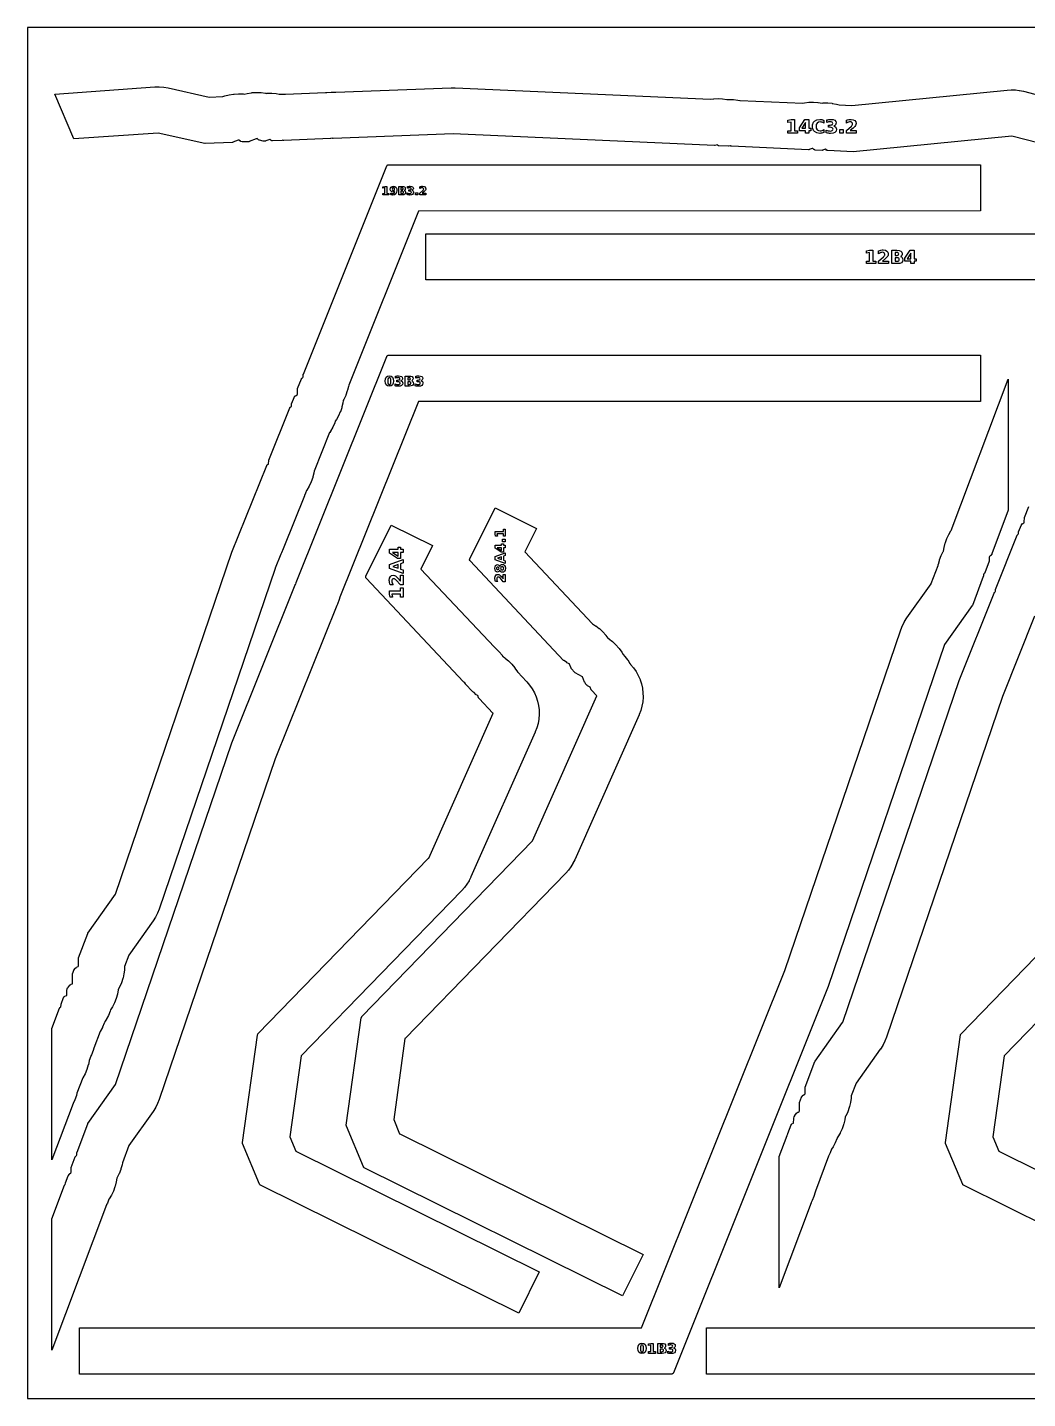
# Model space of a CAD drawing. Header units: millimetres. Extents: x 0 to 841, y 0 to 594.
# Drawn here: x 0 to 433, y 0 to 594 of the extents above; entities that cross this region are included whole.
import ezdxf

# ---------------------------------------------------------------- set-up
doc = ezdxf.new("R2010")
doc.units = ezdxf.units.MM
for name, color, linetype in [('CUT', 1, 'Continuous'), ('ENGRAVE', 5, 'Continuous'), ('SHEET_EDGE_DO_NOT_CUT', 8, 'Continuous')]:
    doc.layers.add(name, color=color, linetype=linetype)

msp = doc.modelspace()

# ---------------------------------------------------------------- linework, layer by layer
at = {"layer": 'CUT'}
for points in [[(449.58, 540.93), (426.41, 546.96), (426.4, 546.96), (426.38, 546.96), (357.71, 540.13), (357.64, 540.13), (346.66, 540.62), (346.61, 540.63), (346.55, 540.64), (346.5, 540.66), (346.34, 540.72), (346.29, 540.75), (346.25, 540.77), (346.21, 540.81), (346.17, 540.84), (345.79, 541.24), (345.78, 541.25), (345.77, 541.24), (344.42, 540.76), (344.37, 540.75), (344.32, 540.74), (344.27, 540.73), (344.23, 540.73), (341.31, 540.86), (341.26, 540.87), (341.2, 540.88), (341.15, 540.9), (340.83, 541.03), (340.79, 541.05), (340.74, 541.07), (340.7, 541.1), (340.66, 541.14), (340.23, 541.58), (340.22, 541.59), (340.2, 541.59), (339.91, 541.55), (339.9, 541.55), (339.89, 541.55), (338.71, 541.05), (338.67, 541.04), (338.62, 541.03), (338.58, 541.02), (338.43, 541), (338.38, 540.99), (338.34, 540.99), (305.01, 542.49), (304.96, 542.5), (304.9, 542.51), (304.76, 542.55), (304.71, 542.56), (304.66, 542.58), (304.62, 542.61), (304.57, 542.64), (304.42, 542.76), (304.41, 542.77), (304.4, 542.76), (303.75, 542.58), (303.7, 542.56), (303.64, 542.56), (303.59, 542.56), (299.52, 542.74), (299.46, 542.75), (299.41, 542.76), (299.24, 542.81), (299.19, 542.83), (299.15, 542.85), (299.11, 542.87), (299.07, 542.9), (299.03, 542.93), (298.85, 543.1), (298.84, 543.11), (298.83, 543.11), (297.8, 542.84), (297.75, 542.83), (297.7, 542.82), (297.65, 542.82), (184.38, 547.92), (184.36, 547.92), (132.43, 545.89), (132.37, 545.9), (132.31, 545.9), (132.01, 545.96), (132, 545.96), (131.99, 545.96), (131.42, 545.86), (131.35, 545.85), (111.01, 545.06), (110.96, 545.06), (110.91, 545.06), (110.68, 545.1), (110.67, 545.1), (110.66, 545.1), (110.42, 545.04), (110.37, 545.04), (110.33, 545.03), (106.15, 544.87), (106.11, 544.87), (106.06, 544.87), (106.02, 544.88), (105.8, 544.94), (105.75, 544.95), (105.71, 544.97), (105.67, 544.99), (105.63, 545.01), (105.6, 545.04), (105.1, 545.45), (105.09, 545.46), (105.08, 545.46), (103.22, 544.8), (103.18, 544.79), (103.13, 544.78), (103.09, 544.77), (102.3, 544.72), (102.24, 544.72), (102.19, 544.72), (102.14, 544.73), (100.55, 545.12), (100.49, 545.14), (100.44, 545.16), (100.08, 545.34), (100.04, 545.37), (99.99, 545.4), (99.5, 545.81), (99.49, 545.82), (99.48, 545.81), (99.19, 545.78), (99.17, 545.78), (99.16, 545.78), (96.09, 544.51), (96.05, 544.5), (96, 544.48), (95.96, 544.48), (95.92, 544.47), (93.22, 544.38), (93.18, 544.38), (93.13, 544.38), (93.09, 544.39), (93.05, 544.4), (92.44, 544.6), (92.39, 544.62), (92.35, 544.65), (92.3, 544.68), (91.61, 545.19), (91.6, 545.2), (91.59, 545.2), (91.3, 545.17), (91.29, 545.17), (91.28, 545.16), (89.01, 544.23), (88.96, 544.22), (88.92, 544.21), (88.88, 544.2), (88.84, 544.2), (76.93, 543.73), (76.88, 543.73), (76.84, 543.74), (76.8, 543.74), (56.6, 548.25), (56.59, 548.25), (56.58, 548.25), (20.04, 545.68), (11.84, 565.15), (55.17, 568.2), (55.2, 568.2), (57.09, 568.25), (57.14, 568.24), (59.02, 568.1), (59.07, 568.1), (60.93, 567.78), (60.96, 567.77), (78.67, 563.82), (78.68, 563.82), (78.69, 563.82), (84.62, 564.05), (84.63, 564.05), (84.64, 564.05), (85.49, 564.35), (85.53, 564.37), (87.32, 564.82), (87.37, 564.83), (89.2, 565.11), (89.23, 565.11), (89.53, 565.14), (89.56, 565.15), (91.44, 565.25), (91.49, 565.25), (93.36, 565.18), (93.41, 565.18), (93.91, 565.11), (93.92, 565.11), (93.93, 565.11), (95.18, 565.43), (95.23, 565.44), (97.07, 565.72), (97.1, 565.72), (97.41, 565.76), (97.43, 565.76), (99.3, 565.87), (99.34, 565.87), (101.2, 565.8), (101.25, 565.8), (103.09, 565.55), (103.13, 565.54), (103.55, 565.45), (103.56, 565.44), (103.57, 565.44), (103.93, 565.48), (103.98, 565.48), (105.83, 565.5), (105.88, 565.5), (107.73, 565.34), (107.78, 565.34), (109.12, 565.09), (109.13, 565.09), (109.14, 565.09), (109.29, 565.11), (109.34, 565.11), (111.33, 565.15), (111.38, 565.15), (111.83, 565.11), (111.86, 565.11), (129.07, 565.78), (129.1, 565.78), (129.65, 565.87), (129.7, 565.88), (131.59, 566.01), (131.64, 566.01), (133.54, 565.96), (133.59, 565.96), (133.6, 565.96), (133.61, 565.96), (133.62, 565.96), (183.58, 567.9), (183.6, 567.9), (185.25, 567.9), (185.28, 567.9), (295.86, 562.92), (295.87, 562.92), (295.88, 562.93), (297.25, 563.1), (297.3, 563.11), (299.17, 563.17), (299.22, 563.16), (301.09, 563.04), (301.14, 563.04), (302.92, 562.75), (302.94, 562.75), (302.95, 562.75), (303.85, 562.82), (303.9, 562.82), (305.81, 562.78), (305.86, 562.77), (307.75, 562.55), (307.79, 562.54), (308.66, 562.35), (308.67, 562.35), (308.68, 562.35), (335.83, 561.13), (335.84, 561.13), (335.85, 561.13), (336.6, 561.31), (336.65, 561.31), (338.54, 561.57), (338.59, 561.57), (340.49, 561.64), (340.54, 561.64), (342.45, 561.52), (342.5, 561.51), (344.24, 561.23), (344.25, 561.23), (344.26, 561.23), (344.68, 561.27), (344.73, 561.28), (346.62, 561.29), (346.67, 561.29), (348.54, 561.12), (348.59, 561.11), (350.45, 560.76), (350.49, 560.75), (351.61, 560.42), (351.63, 560.42), (351.64, 560.42), (357.11, 560.17), (357.15, 560.17), (424.4, 566.86), (424.43, 566.87), (426.16, 566.96), (426.2, 566.96), (427.92, 566.9), (427.97, 566.9), (429.68, 566.69), (429.72, 566.68), (431.42, 566.32), (431.44, 566.32), (451.16, 561.19)], [(436.3, 338.97), (422.35, 304.18), (422.35, 304.16), (372.1, 156.56), (372.09, 156.54), (371.39, 154.78), (371.37, 154.73), (370.52, 153.06), (370.49, 153.01), (369.47, 151.42), (369.46, 151.4), (358.94, 136.61), (358.94, 136.6), (358.93, 136.59), (356.9, 131.17), (356.89, 131.16), (356.89, 131.15), (356.83, 130.13), (356.83, 130.08), (356.56, 128.29), (356.56, 128.25), (356.12, 126.49), (356.12, 126.46), (356.03, 126.16), (356.02, 126.14), (355.35, 124.24), (355.33, 124.19), (354.48, 122.38), (354.45, 122.34), (354.26, 122.01), (354.25, 122), (354.25, 121.99), (354.08, 120.81), (354.07, 120.77), (353.63, 118.99), (353.63, 118.97), (353.54, 118.67), (353.53, 118.65), (352.91, 116.85), (352.89, 116.8), (352.09, 115.08), (352.07, 115.04), (351.11, 113.4), (351.09, 113.36), (350.84, 113.01), (350.83, 113), (350.82, 112.99), (350.71, 112.61), (350.69, 112.57), (349.96, 110.79), (349.94, 110.75), (349.04, 109.06), (349.02, 109.02), (348.34, 108.01), (348.33, 107.99), (348.33, 107.98), (347.78, 106.48), (347.76, 106.44), (347.06, 105), (347.05, 104.98), (341.35, 89.81), (341.35, 89.8), (341.35, 89.79), (341.27, 89.41), (341.26, 89.36), (340.71, 87.57), (340.7, 87.52), (339.98, 85.79), (339.96, 85.75), (339.5, 84.88), (339.49, 84.85), (325.62, 47.96), (325.62, 104.82), (329.05, 113.94), (329.05, 113.94), (329.07, 113.98), (329.09, 114.02), (329.12, 114.06), (329.31, 114.33), (329.32, 114.34), (329.32, 114.35), (329.38, 114.76), (329.39, 114.82), (329.4, 114.87), (330.78, 118.55), (330.8, 118.59), (330.83, 118.63), (330.86, 118.68), (331.01, 118.88), (331.04, 118.91), (331.07, 118.94), (331.11, 118.97), (331.14, 119), (331.18, 119.02), (331.81, 119.33), (331.82, 119.34), (331.82, 119.35), (331.93, 121.38), (331.94, 121.43), (331.95, 121.48), (332.09, 122), (332.11, 122.05), (332.13, 122.11), (332.38, 122.56), (332.4, 122.59), (332.43, 122.62), (333.22, 123.64), (333.26, 123.69), (333.3, 123.73), (333.75, 124.08), (333.78, 124.1), (333.82, 124.12), (333.85, 124.14), (334.3, 124.34), (334.31, 124.35), (334.31, 124.36), (334.4, 124.65), (334.4, 124.67), (334.4, 124.68), (334.43, 128.15), (334.43, 128.19), (334.44, 128.24), (334.45, 128.28), (334.46, 128.32), (335.34, 130.63), (335.36, 130.67), (335.38, 130.71), (335.4, 130.75), (335.43, 130.78), (335.88, 131.31), (335.91, 131.34), (335.95, 131.37), (335.98, 131.39), (336.02, 131.42), (336.79, 131.85), (336.8, 131.85), (336.8, 131.86), (336.89, 132.16), (336.9, 132.17), (336.9, 132.18), (336.92, 134.78), (336.92, 134.83), (336.93, 134.87), (336.94, 134.91), (336.95, 134.96), (341.11, 146.01), (341.12, 146.05), (341.14, 146.08), (341.17, 146.12), (353.15, 162.99), (353.16, 163), (353.17, 163.01), (403.58, 311.11), (403.59, 311.13), (418.75, 348.96), (418.78, 349.01), (418.8, 349.05), (418.89, 349.18), (418.92, 349.22), (418.95, 349.26), (418.99, 349.29), (419.03, 349.32), (419.2, 349.43), (419.21, 349.43), (419.22, 349.45), (419.31, 349.72), (419.31, 349.74), (419.31, 349.75), (419.36, 350.41), (419.37, 350.46), (419.38, 350.51), (419.39, 350.56), (428.79, 373.99), (428.81, 374.03), (428.83, 374.08), (428.91, 374.2), (428.94, 374.24), (428.97, 374.28), (429.01, 374.31), (429.05, 374.34), (429.19, 374.44), (429.2, 374.44), (429.21, 374.46), (429.3, 374.74), (429.3, 374.75), (429.3, 374.76), (429.33, 375.26), (429.33, 375.32), (429.35, 375.37), (429.36, 375.42), (430.61, 378.55), (430.63, 378.59), (430.65, 378.63), (430.68, 378.67), (430.71, 378.7), (431.03, 379.05), (431.06, 379.08), (431.09, 379.11), (431.12, 379.13), (431.16, 379.16), (431.69, 379.44), (431.7, 379.45), (431.71, 379.46), (431.8, 379.74), (431.8, 379.75), (431.8, 379.76), (431.85, 381.55), (431.86, 381.6), (431.86, 381.64), (431.87, 381.68), (431.89, 381.73), (433.8, 386.5)], [(517.3, 37.02), (405.5, 92.44), (405.5, 92.44), (405.45, 92.46), (405.41, 92.49), (405.32, 92.57), (405.28, 92.6), (405.24, 92.64), (405.21, 92.68), (405.18, 92.72), (405.16, 92.77), (397.7, 110.51), (397.68, 110.56), (397.67, 110.62), (397.64, 110.8), (397.63, 110.85), (397.63, 110.9), (397.63, 110.96), (404.16, 157.55), (404.17, 157.6), (404.19, 157.65), (404.21, 157.7), (404.24, 157.75), (404.27, 157.79), (404.3, 157.83), (478.31, 234.07)], [(492.66, 220.13), (423.1, 148.48), (423.09, 148.47), (423.08, 148.45), (418.18, 113.43), (418.17, 113.42), (418.18, 113.41), (420.79, 107.19), (420.8, 107.18), (420.81, 107.17), (526.18, 54.94)], [(550.68, 10.64), (294.12, 10.62), (294.12, 30.63), (537.56, 30.64)]]:
    msp.add_lwpolyline(points, dxfattribs=at)
for points in [[(13.94, 169.14), (13.97, 169.2), (14, 169.25), (14.09, 169.39), (14.12, 169.43), (14.15, 169.46), (14.19, 169.5), (14.23, 169.53), (14.27, 169.55), (14.49, 169.66), (14.5, 169.67), (14.51, 169.68), (14.56, 170.71), (14.56, 170.76), (14.57, 170.81), (14.59, 170.86), (15.68, 173.77), (15.7, 173.81), (15.72, 173.84), (15.77, 173.95), (15.8, 173.98), (15.82, 174.02), (15.85, 174.05), (15.88, 174.08), (16.09, 174.25), (16.13, 174.28), (16.17, 174.31), (16.21, 174.33), (16.99, 174.67), (17, 174.67), (17, 174.69), (17.1, 176.93), (17.1, 176.98), (17.11, 177.03), (17.22, 177.42), (17.23, 177.47), (17.25, 177.52), (17.43, 177.88), (17.46, 177.92), (17.49, 177.97), (18.4, 179.09), (18.43, 179.13), (18.46, 179.16), (18.5, 179.19), (18.81, 179.41), (18.86, 179.44), (18.92, 179.46), (19.46, 179.67), (19.47, 179.68), (19.48, 179.69), (19.56, 179.99), (19.56, 180), (19.57, 180.01), (19.59, 184.08), (19.59, 184.12), (19.6, 184.17), (19.61, 184.21), (19.62, 184.25), (20.15, 185.66), (20.17, 185.7), (20.19, 185.74), (20.22, 185.78), (20.52, 186.21), (20.55, 186.24), (20.58, 186.28), (21.08, 186.75), (21.11, 186.78), (21.15, 186.81), (21.19, 186.83), (21.22, 186.85), (21.96, 187.18), (21.97, 187.18), (21.97, 187.19), (22.06, 187.5), (22.06, 187.51), (22.06, 187.52), (22.08, 190.71), (22.08, 190.76), (22.09, 190.8), (22.1, 190.84), (22.11, 190.89), (26.11, 201.51), (26.12, 201.55), (26.14, 201.58), (26.17, 201.62), (38.15, 218.49), (38.16, 218.5), (38.17, 218.51), (88.58, 366.61), (88.59, 366.63), (103.65, 404.2), (103.67, 404.24), (103.69, 404.28), (103.71, 404.31), (103.83, 404.46), (103.86, 404.5), (103.9, 404.54), (103.94, 404.57), (103.98, 404.6), (104.03, 404.62), (104.37, 404.77), (104.38, 404.78), (104.38, 404.79), (104.47, 405.07), (104.47, 405.08), (104.47, 405.09), (104.52, 406.29), (104.53, 406.35), (104.54, 406.41), (104.56, 406.46), (113.68, 429.22), (113.7, 429.26), (113.72, 429.3), (113.75, 429.34), (113.88, 429.51), (113.92, 429.55), (113.95, 429.59), (113.99, 429.62), (114.04, 429.64), (114.08, 429.67), (114.36, 429.79), (114.37, 429.79), (114.38, 429.8), (114.45, 431.07), (114.46, 431.12), (114.47, 431.17), (114.49, 431.22), (115.48, 433.71), (115.5, 433.76), (115.53, 433.81), (115.67, 434.01), (115.71, 434.06), (115.75, 434.1), (116.03, 434.36), (116.07, 434.39), (116.11, 434.41), (116.15, 434.44), (116.85, 434.78), (116.87, 434.79), (116.87, 434.8), (116.95, 435.08), (116.96, 435.09), (116.96, 435.1), (117.01, 437.45), (117.01, 437.49), (117.02, 437.54), (117.03, 437.58), (117.05, 437.62), (118.72, 441.78), (118.74, 441.82), (118.76, 441.86), (118.78, 441.9), (118.81, 441.93), (118.94, 442.07), (118.98, 442.11), (119.02, 442.14), (119.07, 442.17), (119.12, 442.19), (119.35, 442.29), (119.36, 442.29), (119.37, 442.3), (119.45, 442.58), (119.46, 442.59), (119.46, 442.6), (119.51, 443.69), (119.51, 443.74), (119.52, 443.8), (119.54, 443.85), (155.66, 533.97), (155.68, 534.01), (155.7, 534.04), (155.72, 534.08), (155.84, 534.23), (155.86, 534.27), (155.89, 534.3), (155.93, 534.33), (155.96, 534.36), (156, 534.38), (156.05, 534.41), (156.1, 534.43), (156.14, 534.44), (156.19, 534.46), (156.24, 534.46), (156.29, 534.47), (412.84, 534.48), (412.84, 514.48), (169.41, 514.47), (169.39, 514.47), (169.39, 514.46), (139.18, 439.08), (139.17, 439.07), (139.17, 439.06), (139.07, 438.45), (139.06, 438.4), (138.66, 436.82), (138.65, 436.8), (138.57, 436.52), (138.56, 436.5), (137.9, 434.64), (137.88, 434.59), (137.04, 432.81), (137.01, 432.77), (136.81, 432.44), (136.81, 432.43), (136.81, 432.42), (136.64, 431.28), (136.63, 431.24), (136.24, 429.61), (136.23, 429.59), (136.15, 429.29), (136.14, 429.27), (135.55, 427.52), (135.54, 427.47), (134.79, 425.8), (134.77, 425.75), (133.87, 424.16), (133.85, 424.12), (133.37, 423.44), (133.37, 423.43), (133.36, 423.42), (133.13, 422.68), (133.11, 422.64), (132.31, 420.81), (132.29, 420.76), (131.3, 419.03), (131.27, 418.98), (130.94, 418.51), (130.93, 418.5), (130.92, 418.48), (124.23, 401.78), (124.22, 401.77), (124.22, 401.75), (124.09, 400.99), (124.09, 400.95), (123.69, 399.36), (123.68, 399.34), (123.6, 399.06), (123.59, 399.03), (122.93, 397.16), (122.91, 397.11), (122.07, 395.33), (122.04, 395.28), (121.03, 393.59), (121, 393.55), (120.87, 393.39), (120.87, 393.38), (120.86, 393.36), (120.48, 392.26), (120.46, 392.22), (119.97, 391.16), (119.96, 391.14), (111.03, 368.84), (111.02, 368.82), (110.83, 368.19), (110.82, 368.14), (110.11, 366.38), (110.09, 366.34), (109.81, 365.8), (109.8, 365.78), (107.35, 359.68), (107.35, 359.66), (57.1, 212.06), (57.09, 212.04), (56.39, 210.28), (56.37, 210.23), (55.52, 208.56), (55.49, 208.51), (54.47, 206.92), (54.46, 206.9), (43.94, 192.11), (43.94, 192.1), (43.93, 192.09), (42.1, 187.2), (42.09, 187.19), (42.09, 187.18), (42.02, 185.66), (42.01, 185.62), (41.79, 183.99), (41.78, 183.95), (41.43, 182.33), (41.42, 182.31), (41.34, 182), (41.33, 181.98), (40.73, 180.11), (40.72, 180.07), (39.94, 178.28), (39.92, 178.24), (39.37, 177.26), (39.36, 177.25), (39.36, 177.23), (39.36, 177.19), (39.35, 177.14), (39.02, 175.25), (39.01, 175.2), (38.5, 173.34), (38.48, 173.3), (37.78, 171.5), (37.76, 171.46), (36.89, 169.74), (36.87, 169.7), (36.02, 168.37), (36.02, 168.36), (36.01, 168.35), (35.86, 167.86), (35.84, 167.81), (35.07, 165.97), (35.05, 165.93), (34.09, 164.18), (34.07, 164.14), (33.51, 163.33), (33.51, 163.32), (33.5, 163.31), (33.32, 162.73), (33.3, 162.68), (32.52, 160.84), (32.5, 160.8), (31.53, 159.05), (31.51, 159.03), (31.5, 159.01), (31.5, 159), (28.78, 151.78), (28.77, 151.76), (28.51, 150.81), (28.49, 150.76), (27.78, 148.93), (27.76, 148.88), (27.52, 148.43), (27.51, 148.4), (26.79, 146.48), (26.79, 146.47), (26.79, 146.46), (26.39, 144.57), (26.38, 144.52), (25.78, 142.62), (25.76, 142.58), (24.97, 140.75), (24.95, 140.7), (23.97, 138.95), (23.96, 138.95), (23.96, 138.94), (23.95, 138.93), (21.47, 132.32), (21.46, 132.29), (21.23, 131.35), (21.21, 131.3), (20.55, 129.44), (20.53, 129.4), (19.76, 127.78), (19.76, 127.76), (10.62, 103.46), (10.62, 160.32), (13.94, 169.14)], [(574.84, 504.65), (574.84, 484.65), (172.62, 484.63), (172.62, 504.64), (574.84, 504.65)], [(16.13, 92.46), (16.14, 92.5), (16.17, 92.54), (16.31, 92.77), (16.31, 92.78), (16.31, 92.79), (16.46, 93.35), (16.48, 93.4), (17.63, 96.45), (17.64, 96.49), (17.66, 96.53), (17.69, 96.56), (18.17, 97.23), (18.19, 97.26), (18.22, 97.29), (18.25, 97.32), (18.8, 97.77), (18.8, 97.78), (18.81, 97.79), (18.91, 98.12), (18.92, 98.13), (18.92, 98.14), (18.96, 99.93), (18.97, 99.98), (18.98, 100.04), (19, 100.09), (20.72, 104.67), (20.73, 104.71), (20.76, 104.75), (20.78, 104.79), (20.81, 104.82), (20.84, 104.85), (21.29, 105.27), (21.3, 105.28), (21.3, 105.29), (21.41, 105.63), (21.41, 105.64), (21.41, 105.65), (21.46, 106.57), (21.46, 106.62), (21.47, 106.67), (21.49, 106.72), (26.11, 119.01), (26.12, 119.05), (26.14, 119.08), (26.17, 119.12), (38.15, 135.99), (38.16, 136), (38.17, 136.01), (88.58, 284.1), (88.59, 284.13), (116, 352.51), (116.02, 352.55), (116.05, 352.6), (116.19, 352.81), (116.19, 352.82), (116.2, 352.83), (116.37, 353.43), (116.39, 353.48), (155.66, 451.47), (155.68, 451.51), (155.7, 451.54), (155.72, 451.58), (155.83, 451.72), (155.86, 451.76), (155.89, 451.8), (155.93, 451.83), (155.97, 451.86), (156.02, 451.88), (156.13, 451.94), (156.17, 451.95), (156.22, 451.97), (156.26, 451.98), (156.3, 451.98), (156.35, 451.98), (412.84, 451.99), (412.84, 431.99), (169.41, 431.98), (169.4, 431.98), (169.4, 431.97), (135.4, 347.15), (135.39, 347.12), (135.11, 346.16), (135.09, 346.11), (134.28, 344.16), (134.26, 344.11), (133.98, 343.62), (133.97, 343.59), (107.35, 277.18), (107.35, 277.16), (57.1, 129.56), (57.09, 129.54), (56.39, 127.78), (56.37, 127.73), (55.52, 126.06), (55.49, 126.01), (54.47, 124.42), (54.46, 124.4), (43.94, 109.61), (43.93, 109.6), (43.93, 109.59), (41.13, 102.15), (41.13, 102.14), (41.13, 102.13), (40.98, 101.27), (40.97, 101.22), (40.51, 99.54), (40.51, 99.52), (40.41, 99.21), (40.4, 99.18), (39.69, 97.29), (39.66, 97.24), (38.78, 95.46), (38.77, 95.45), (38.77, 95.44), (38.51, 93.87), (38.5, 93.83), (38.02, 92.03), (38.01, 92), (37.91, 91.69), (37.9, 91.67), (37.24, 89.9), (37.22, 89.86), (36.4, 88.17), (36.38, 88.13), (35.4, 86.53), (35.38, 86.49), (35.32, 86.42), (35.32, 86.41), (35.31, 86.4), (34.65, 84.67), (34.63, 84.63), (34.32, 84.01), (34.31, 83.98), (10.62, 20.96), (10.62, 77.82), (16.13, 92.46)], [(417.76, 365.95), (417.74, 365.91), (417.72, 365.88), (417.7, 365.84), (417.3, 365.28), (417.26, 365.23), (417.22, 365.19), (416.76, 364.79), (416.75, 364.79), (416.75, 364.78), (416.63, 364.41), (416.63, 364.4), (416.63, 364.39), (416.58, 362.9), (416.58, 362.85), (416.57, 362.79), (416.55, 362.74), (414.69, 357.79), (414.68, 357.75), (414.66, 357.71), (414.58, 357.59), (414.55, 357.55), (414.52, 357.5), (414.48, 357.47), (414.27, 357.29), (414.26, 357.28), (414.26, 357.27), (414.14, 356.91), (414.14, 356.9), (414.14, 356.88), (414.09, 356.25), (414.09, 356.21), (414.08, 356.16), (414.06, 356.11), (409.36, 343.61), (409.34, 343.57), (409.32, 343.53), (409.3, 343.5), (397.31, 326.63), (397.31, 326.62), (397.3, 326.61), (346.88, 178.51), (346.87, 178.49), (279.8, 11.15), (279.79, 11.11), (279.77, 11.07), (279.74, 11.04), (279.64, 10.89), (279.61, 10.85), (279.57, 10.82), (279.53, 10.79), (279.49, 10.76), (279.45, 10.74), (279.33, 10.68), (279.29, 10.66), (279.25, 10.65), (279.21, 10.64), (279.16, 10.63), (279.12, 10.63), (22.62, 10.62), (22.62, 30.63), (266.05, 30.63), (266.07, 30.63), (266.07, 30.64), (328.12, 185.44), (328.12, 185.45), (378.37, 333.05), (378.38, 333.08), (379.07, 334.84), (379.09, 334.88), (379.95, 336.56), (379.98, 336.6), (381, 338.2), (381.01, 338.22), (391.53, 353.01), (391.53, 353.02), (391.54, 353.03), (394.52, 360.95), (394.52, 360.96), (394.52, 360.97), (394.59, 361.36), (394.6, 361.41), (395.04, 363), (395.04, 363.02), (395.15, 363.36), (395.16, 363.39), (395.83, 365.18), (395.85, 365.22), (396.68, 366.93), (396.71, 366.98), (396.77, 367.07), (396.77, 367.09), (396.78, 367.1), (397.05, 368.69), (397.06, 368.74), (397.53, 370.51), (397.54, 370.53), (397.65, 370.88), (397.66, 370.9), (398.29, 372.61), (398.31, 372.65), (399.09, 374.28), (399.11, 374.32), (400.04, 375.87), (400.07, 375.91), (400.2, 376.09), (400.21, 376.1), (400.21, 376.11), (424.84, 441.65), (424.84, 384.8), (417.76, 365.95)], [(145.93, 99.99), (145.89, 100.01), (145.85, 100.03), (145.81, 100.06), (145.78, 100.1), (145.75, 100.13), (145.63, 100.29), (145.61, 100.32), (145.59, 100.36), (145.57, 100.4), (138.2, 118.01), (138.18, 118.06), (138.17, 118.11), (138.14, 118.29), (138.13, 118.35), (138.13, 118.4), (138.13, 118.45), (144.62, 164.97), (144.63, 165.01), (144.64, 165.06), (144.66, 165.1), (144.68, 165.14), (144.79, 165.34), (144.82, 165.38), (144.84, 165.42), (144.87, 165.45), (218.82, 241.56), (218.82, 241.57), (218.83, 241.58), (246.7, 304.37), (246.7, 304.38), (246.69, 304.39), (244.37, 306.86), (244.34, 306.9), (244.31, 306.94), (244.29, 306.99), (244.27, 307.03), (243.84, 308.2), (243.83, 308.21), (243.82, 308.21), (242.63, 308.83), (242.59, 308.86), (242.54, 308.89), (242.5, 308.92), (241.79, 309.64), (241.76, 309.68), (241.74, 309.71), (241.71, 309.75), (241.39, 310.31), (241.37, 310.34), (241.36, 310.38), (240.5, 312.67), (240.49, 312.68), (240.48, 312.69), (237.29, 314.44), (237.24, 314.47), (237.2, 314.5), (237.16, 314.54), (235.58, 316.25), (235.55, 316.29), (235.52, 316.33), (235.49, 316.38), (235.47, 316.42), (234.85, 318.21), (234.85, 318.22), (234.84, 318.23), (233.71, 318.8), (233.66, 318.83), (233.62, 318.86), (233.15, 319.25), (233.14, 319.26), (233.13, 319.26), (232.35, 319.69), (232.31, 319.72), (232.27, 319.75), (232.23, 319.79), (191.77, 362.88), (191.74, 362.92), (191.71, 362.96), (191.63, 363.08), (191.61, 363.13), (191.59, 363.17), (191.58, 363.22), (191.57, 363.27), (191.55, 363.37), (191.55, 363.42), (191.55, 363.47), (191.55, 363.52), (191.56, 363.57), (191.6, 363.71), (191.62, 363.76), (191.64, 363.81), (202.58, 385.88), (220.5, 376.99), (215.48, 366.87), (215.47, 366.86), (215.48, 366.85), (244.79, 335.63), (244.8, 335.63), (244.81, 335.62), (246.12, 334.82), (246.16, 334.8), (247.74, 333.6), (247.78, 333.56), (249.24, 332.21), (249.27, 332.17), (250.58, 330.68), (250.61, 330.64), (251.47, 329.43), (251.47, 329.42), (251.48, 329.42), (251.79, 329.23), (251.83, 329.2), (253.42, 327.99), (253.46, 327.96), (254.91, 326.59), (254.95, 326.56), (256.25, 325.05), (256.28, 325.01), (257.43, 323.38), (257.46, 323.33), (258, 322.37), (258, 322.36), (258.01, 322.35), (258.83, 321.51), (258.86, 321.47), (259.99, 320.06), (260.02, 320.02), (261.02, 318.51), (261.04, 318.47), (261.23, 318.13), (261.23, 318.12), (261.24, 318.11), (261.29, 318.05), (261.31, 318.04), (262.55, 316.58), (262.58, 316.54), (263.66, 314.98), (263.69, 314.94), (264.61, 313.28), (264.63, 313.23), (265.39, 311.49), (265.41, 311.44), (266, 309.64), (266.01, 309.59), (266.42, 307.73), (266.43, 307.68), (266.65, 305.8), (266.65, 305.75), (266.69, 303.85), (266.69, 303.8), (266.55, 301.9), (266.54, 301.86), (266.21, 299.98), (266.2, 299.94), (265.69, 298.11), (265.68, 298.06), (264.99, 296.28), (264.98, 296.25), (237.11, 233.46), (237.1, 233.44), (236.33, 231.89), (236.31, 231.85), (235.41, 230.38), (235.38, 230.35), (234.36, 228.97), (234.33, 228.93), (233.18, 227.64), (233.16, 227.62), (163.57, 156), (163.56, 155.99), (163.56, 155.97), (158.67, 120.92), (158.67, 120.9), (158.67, 120.89), (161.24, 114.75), (161.25, 114.73), (161.26, 114.73), (266.7, 62.45), (257.8, 44.52), (145.93, 99.99)], [(100.98, 92.45), (100.93, 92.48), (100.89, 92.5), (100.85, 92.54), (100.82, 92.58), (100.64, 92.78), (100.61, 92.82), (100.59, 92.87), (100.56, 92.91), (93.2, 110.51), (93.18, 110.56), (93.17, 110.61), (93.14, 110.79), (93.13, 110.85), (93.13, 110.9), (93.13, 110.95), (99.62, 157.47), (99.63, 157.51), (99.64, 157.56), (99.66, 157.6), (99.68, 157.64), (99.79, 157.85), (99.81, 157.88), (99.84, 157.92), (99.87, 157.95), (173.81, 234.06), (173.82, 234.07), (173.82, 234.08), (201.69, 296.87), (201.69, 296.88), (201.68, 296.89), (195.63, 303.34), (195.6, 303.37), (195.58, 303.4), (195.51, 303.51), (195.48, 303.55), (195.46, 303.59), (195.45, 303.63), (195.14, 304.51), (195.14, 304.52), (195.13, 304.53), (194.43, 304.93), (194.38, 304.96), (194.34, 304.99), (194.31, 305.03), (193.56, 305.85), (193.55, 305.86), (193.54, 305.87), (192.99, 306.19), (192.95, 306.21), (192.91, 306.24), (192.87, 306.28), (189.82, 309.53), (189.78, 309.57), (189.75, 309.61), (189.73, 309.66), (189.53, 310.08), (189.52, 310.09), (189.51, 310.09), (189.06, 310.36), (189.02, 310.39), (188.99, 310.42), (188.95, 310.45), (146.76, 355.38), (146.73, 355.42), (146.7, 355.46), (146.62, 355.59), (146.6, 355.63), (146.58, 355.68), (146.56, 355.73), (146.55, 355.78), (146.54, 355.87), (146.53, 355.92), (146.53, 355.97), (146.54, 356.02), (146.55, 356.07), (146.59, 356.22), (146.6, 356.26), (146.62, 356.31), (157.57, 378.38), (175.48, 369.5), (170.46, 359.37), (170.46, 359.36), (170.47, 359.35), (202.12, 325.65), (202.14, 325.63), (202.91, 325.01), (202.94, 324.97), (204.35, 323.57), (204.38, 323.53), (205.64, 322), (205.67, 321.96), (205.86, 321.67), (205.86, 321.66), (205.87, 321.65), (206.02, 321.5), (206.04, 321.47), (206.84, 320.83), (206.88, 320.8), (207.07, 320.61), (207.09, 320.6), (208.36, 319.58), (208.4, 319.55), (209.85, 318.13), (209.89, 318.09), (211.18, 316.53), (211.21, 316.49), (212.34, 314.81), (212.36, 314.76), (212.38, 314.72), (212.39, 314.71), (212.4, 314.7), (216.26, 310.58), (216.28, 310.56), (217.52, 309.11), (217.55, 309.07), (218.64, 307.5), (218.66, 307.46), (219.59, 305.8), (219.61, 305.76), (220.38, 304.02), (220.39, 303.97), (220.98, 302.16), (221, 302.11), (221.41, 300.25), (221.41, 300.21), (221.64, 298.32), (221.64, 298.27), (221.68, 296.37), (221.68, 296.32), (221.54, 294.42), (221.53, 294.37), (221.2, 292.5), (221.19, 292.45), (220.68, 290.62), (220.67, 290.57), (219.98, 288.78), (219.97, 288.76), (192.1, 225.97), (192.09, 225.95), (191.32, 224.4), (191.3, 224.36), (190.4, 222.89), (190.38, 222.86), (189.35, 221.47), (189.32, 221.44), (188.17, 220.14), (188.16, 220.13), (118.56, 148.47), (118.55, 148.46), (118.55, 148.44), (113.67, 113.43), (113.67, 113.41), (113.67, 113.4), (116.27, 107.2), (116.27, 107.19), (116.28, 107.18), (221.69, 54.94), (212.8, 37.02), (100.98, 92.45)]]:
    msp.add_lwpolyline(points, close=True, dxfattribs=at)
at = {"layer": 'ENGRAVE'}
for points in [[(329.47, 549.25), (330.8, 549.25), (330.8, 553.02), (329.44, 552.74), (329.44, 553.76), (330.79, 554.04), (332.22, 554.04), (332.22, 549.25), (333.55, 549.25), (333.55, 548.21), (329.47, 548.21), (329.47, 549.25)], [(336.8, 554.04), (338.47, 554.04), (338.47, 550.36), (339.3, 550.36), (339.3, 549.27), (338.47, 549.27), (338.47, 548.21), (337.05, 548.21), (337.05, 549.27), (334.46, 549.27), (334.46, 550.56), (336.8, 554.04)], [(337.05, 552.8), (335.4, 550.36), (337.05, 550.36), (337.05, 552.8)], [(345.03, 548.53), (344.6, 548.34), (344.16, 548.2), (343.71, 548.12), (343.23, 548.09), (341.92, 548.3), (340.92, 548.91), (340.55, 549.35), (340.12, 550.46), (340.07, 551.12), (340.12, 551.78), (340.55, 552.89), (340.92, 553.33), (341.92, 553.94), (343.23, 554.15), (343.71, 554.12), (344.16, 554.04), (344.6, 553.9), (345.03, 553.71), (345.03, 552.51), (344.61, 552.75), (344.2, 552.92), (343.79, 553.02), (343.35, 553.06), (342.63, 552.93), (342.08, 552.54), (341.74, 551.93), (341.62, 551.12), (341.74, 550.31), (342.08, 549.7), (342.63, 549.31), (343.35, 549.18), (343.79, 549.22), (344.2, 549.32), (344.61, 549.49), (345.03, 549.74), (345.03, 548.53)], [(349.27, 551.35), (349.78, 551.14), (350.16, 550.82), (350.39, 550.4), (350.47, 549.86), (350.3, 549.1), (349.8, 548.55), (348.99, 548.21), (347.87, 548.09), (347.42, 548.11), (346.97, 548.17), (346.52, 548.26), (346.07, 548.38), (346.07, 549.54), (346.49, 549.36), (346.91, 549.23), (347.32, 549.14), (347.73, 549.12), (348.26, 549.17), (348.65, 549.32), (348.89, 549.58), (348.97, 549.92), (348.88, 550.27), (348.64, 550.52), (348.23, 550.68), (347.68, 550.73), (347.07, 550.73), (347.07, 551.7), (347.71, 551.7), (348.2, 551.74), (348.55, 551.87), (348.76, 552.1), (348.83, 552.42), (348.76, 552.71), (348.56, 552.93), (348.23, 553.07), (347.8, 553.12), (347.43, 553.1), (347.06, 553.04), (346.69, 552.93), (346.32, 552.79), (346.32, 553.9), (346.77, 554), (347.21, 554.08), (347.64, 554.13), (348.07, 554.15), (349.06, 554.05), (349.77, 553.77), (350.19, 553.3), (350.33, 552.65), (350.26, 552.18), (350.06, 551.81), (349.73, 551.53), (349.27, 551.35)], [(356.45, 549.31), (359.02, 549.31), (359.02, 548.21), (354.78, 548.21), (354.78, 549.31), (356.91, 551.19), (357.15, 551.45), (357.33, 551.7), (357.43, 551.95), (357.46, 552.21), (357.4, 552.58), (357.19, 552.87), (356.87, 553.06), (356.46, 553.12), (356.09, 553.08), (355.69, 552.97), (355.25, 552.78), (354.79, 552.52), (354.79, 553.8), (355.3, 553.95), (355.8, 554.06), (356.29, 554.12), (356.77, 554.15), (357.7, 554.03), (358.4, 553.68), (358.83, 553.13), (358.98, 552.4), (358.91, 551.94), (358.73, 551.51), (358.35, 551.03), (357.7, 550.41), (356.45, 549.31)], [(351.92, 549.72), (353.33, 549.72), (353.33, 548.21), (351.92, 548.21), (351.92, 549.72)], [(154.01, 522.12), (154.84, 522.12), (154.84, 524.47), (153.99, 524.3), (153.99, 524.94), (154.84, 525.11), (155.73, 525.11), (155.73, 522.12), (156.56, 522.12), (156.56, 521.47), (154.01, 521.47), (154.01, 522.12)], [(157.41, 521.55), (157.41, 522.22), (157.63, 522.13), (157.83, 522.07), (158.04, 522.03), (158.24, 522.01), (158.61, 522.07), (158.9, 522.25), (159.08, 522.54), (159.17, 522.94), (159, 522.83), (158.82, 522.76), (158.62, 522.71), (158.41, 522.69), (157.9, 522.78), (157.51, 523.02), (157.25, 523.4), (157.16, 523.88), (157.26, 524.41), (157.55, 524.82), (157.99, 525.09), (158.57, 525.17), (159.2, 525.05), (159.67, 524.69), (159.97, 524.11), (160.06, 523.33), (159.95, 522.53), (159.61, 521.91), (159.07, 521.53), (158.36, 521.4), (158.1, 521.41), (157.86, 521.44), (157.63, 521.48), (157.41, 521.55)], [(158.57, 523.3), (158.78, 523.34), (158.94, 523.46), (159.03, 523.66), (159.06, 523.94), (159.03, 524.22), (158.94, 524.42), (158.78, 524.54), (158.57, 524.58), (158.35, 524.54), (158.19, 524.42), (158.1, 524.22), (158.07, 523.94), (158.1, 523.66), (158.19, 523.46), (158.35, 523.34), (158.57, 523.3)], [(163.21, 523.42), (163.48, 523.29), (163.68, 523.09), (163.8, 522.83), (163.84, 522.51), (163.75, 522.05), (163.49, 521.73), (163.04, 521.53), (162.4, 521.47), (160.84, 521.47), (160.84, 525.11), (162.25, 525.11), (162.91, 525.06), (163.35, 524.88), (163.61, 524.59), (163.7, 524.15), (163.66, 523.9), (163.57, 523.7), (163.42, 523.53), (163.21, 523.42)], [(162.3, 523.7), (162.5, 523.73), (162.64, 523.8), (162.73, 523.92), (162.75, 524.09), (162.73, 524.25), (162.64, 524.37), (162.5, 524.45), (162.3, 524.47), (161.78, 524.47), (161.78, 523.7), (162.3, 523.7)], [(162.33, 522.11), (162.58, 522.14), (162.76, 522.23), (162.87, 522.38), (162.9, 522.59), (162.87, 522.8), (162.76, 522.94), (162.58, 523.03), (162.33, 523.06), (161.78, 523.06), (161.78, 522.11), (162.33, 522.11)], [(166.52, 523.43), (166.85, 523.3), (167.08, 523.1), (167.23, 522.84), (167.28, 522.5), (167.17, 522.03), (166.86, 521.68), (166.35, 521.47), (165.65, 521.4), (165.37, 521.41), (165.09, 521.44), (164.81, 521.5), (164.53, 521.58), (164.53, 522.3), (164.79, 522.19), (165.05, 522.1), (165.31, 522.05), (165.56, 522.04), (165.89, 522.07), (166.14, 522.17), (166.29, 522.32), (166.34, 522.54), (166.29, 522.76), (166.13, 522.92), (165.88, 523.01), (165.53, 523.04), (165.15, 523.04), (165.15, 523.65), (165.55, 523.65), (165.86, 523.68), (166.08, 523.76), (166.21, 523.9), (166.25, 524.1), (166.21, 524.28), (166.08, 524.42), (165.88, 524.51), (165.61, 524.54), (165.38, 524.52), (165.15, 524.49), (164.92, 524.42), (164.69, 524.33), (164.69, 525.02), (164.96, 525.09), (165.24, 525.14), (165.51, 525.17), (165.77, 525.18), (166.4, 525.12), (166.84, 524.95), (167.1, 524.65), (167.19, 524.24), (167.15, 523.95), (167.02, 523.72), (166.81, 523.55), (166.52, 523.43)], [(171.01, 522.16), (172.62, 522.16), (172.62, 521.47), (169.97, 521.47), (169.97, 522.16), (171.3, 523.33), (171.45, 523.49), (171.56, 523.65), (171.63, 523.81), (171.65, 523.97), (171.61, 524.2), (171.48, 524.38), (171.28, 524.5), (171.02, 524.54), (170.79, 524.51), (170.54, 524.44), (170.27, 524.33), (169.98, 524.16), (169.98, 524.96), (170.29, 525.06), (170.61, 525.12), (170.91, 525.17), (171.21, 525.18), (171.8, 525.11), (172.23, 524.89), (172.5, 524.55), (172.59, 524.09), (172.56, 523.8), (172.44, 523.53), (172.2, 523.23), (171.79, 522.84), (171.01, 522.16)], [(168.18, 522.41), (169.06, 522.41), (169.06, 521.47), (168.18, 521.47), (168.18, 522.41)], [(363.46, 492.71), (364.79, 492.71), (364.79, 496.48), (363.42, 496.2), (363.42, 497.22), (364.78, 497.5), (366.21, 497.5), (366.21, 492.71), (367.54, 492.71), (367.54, 491.67), (363.46, 491.67), (363.46, 492.71)], [(370.39, 492.77), (372.96, 492.77), (372.96, 491.67), (368.72, 491.67), (368.72, 492.77), (370.85, 494.65), (371.1, 494.91), (371.27, 495.16), (371.37, 495.41), (371.41, 495.67), (371.34, 496.04), (371.13, 496.33), (370.81, 496.52), (370.4, 496.58), (370.03, 496.54), (369.63, 496.43), (369.2, 496.24), (368.73, 495.98), (368.73, 497.26), (369.24, 497.41), (369.74, 497.52), (370.23, 497.58), (370.71, 497.61), (371.64, 497.49), (372.34, 497.14), (372.77, 496.59), (372.92, 495.86), (372.86, 495.4), (372.67, 494.97), (372.29, 494.49), (371.64, 493.87), (370.39, 492.77)], [(378.17, 494.79), (378.6, 494.59), (378.92, 494.27), (379.12, 493.85), (379.19, 493.34), (379.04, 492.6), (378.62, 492.08), (377.9, 491.77), (376.88, 491.67), (374.39, 491.67), (374.39, 497.5), (376.64, 497.5), (377.69, 497.41), (378.4, 497.13), (378.81, 496.65), (378.95, 495.96), (378.9, 495.56), (378.75, 495.23), (378.51, 494.97), (378.17, 494.79)], [(376.72, 495.24), (377.03, 495.28), (377.26, 495.4), (377.4, 495.59), (377.44, 495.86), (377.4, 496.12), (377.26, 496.32), (377.03, 496.44), (376.72, 496.48), (375.89, 496.48), (375.89, 495.24), (376.72, 495.24)], [(376.77, 492.69), (377.17, 492.74), (377.45, 492.88), (377.63, 493.12), (377.68, 493.46), (377.63, 493.79), (377.46, 494.03), (377.17, 494.17), (376.77, 494.22), (375.89, 494.22), (375.89, 492.69), (376.77, 492.69)], [(382.44, 497.5), (384.12, 497.5), (384.12, 493.82), (384.95, 493.82), (384.95, 492.73), (384.12, 492.73), (384.12, 491.67), (382.69, 491.67), (382.69, 492.73), (380.11, 492.73), (380.11, 494.02), (382.44, 497.5)], [(382.69, 496.26), (381.05, 493.82), (382.69, 493.82), (382.69, 496.26)], [(158.6, 440.79), (158.48, 439.83), (158.13, 439.11), (157.56, 438.67), (156.8, 438.52), (156.03, 438.67), (155.47, 439.11), (155.12, 439.83), (155, 440.79), (155.12, 441.75), (155.47, 442.47), (156.03, 442.91), (156.8, 443.06), (157.56, 442.91), (158.13, 442.47), (158.48, 441.75), (158.6, 440.79)], [(157.47, 440.8), (157.43, 441.5), (157.32, 441.95), (157.11, 442.21), (156.8, 442.29), (156.49, 442.21), (156.28, 441.95), (156.16, 441.5), (156.13, 440.8), (156.16, 440.09), (156.28, 439.63), (156.49, 439.37), (156.8, 439.29), (157.11, 439.37), (157.32, 439.63), (157.43, 440.09), (157.47, 440.8)], [(161.68, 440.97), (162.07, 440.81), (162.35, 440.57), (162.53, 440.25), (162.58, 439.85), (162.46, 439.28), (162.08, 438.86), (161.47, 438.61), (160.63, 438.52), (160.29, 438.54), (159.96, 438.58), (159.62, 438.64), (159.29, 438.74), (159.29, 439.61), (159.6, 439.47), (159.92, 439.37), (160.22, 439.31), (160.53, 439.29), (160.93, 439.33), (161.22, 439.44), (161.4, 439.63), (161.46, 439.89), (161.39, 440.15), (161.21, 440.34), (160.91, 440.46), (160.49, 440.5), (160.04, 440.5), (160.04, 441.22), (160.51, 441.22), (160.88, 441.26), (161.14, 441.36), (161.3, 441.52), (161.35, 441.76), (161.3, 441.99), (161.15, 442.15), (160.91, 442.26), (160.58, 442.29), (160.31, 442.27), (160.03, 442.23), (159.75, 442.15), (159.47, 442.05), (159.47, 442.87), (159.81, 442.95), (160.14, 443.01), (160.46, 443.05), (160.78, 443.06), (161.53, 442.99), (162.06, 442.78), (162.37, 442.43), (162.48, 441.94), (162.43, 441.59), (162.28, 441.31), (162.03, 441.1), (161.68, 440.97)], [(166.45, 440.95), (166.77, 440.8), (167.01, 440.56), (167.16, 440.24), (167.21, 439.86), (167.1, 439.31), (166.78, 438.92), (166.25, 438.68), (165.48, 438.61), (163.61, 438.61), (163.61, 442.98), (165.3, 442.98), (166.09, 442.91), (166.62, 442.71), (166.93, 442.35), (167.03, 441.82), (167, 441.53), (166.88, 441.28), (166.7, 441.09), (166.45, 440.95)], [(165.36, 441.29), (165.6, 441.32), (165.77, 441.4), (165.87, 441.55), (165.9, 441.75), (165.87, 441.95), (165.77, 442.09), (165.6, 442.18), (165.36, 442.21), (164.74, 442.21), (164.74, 441.29), (165.36, 441.29)], [(165.4, 439.37), (165.7, 439.41), (165.91, 439.52), (166.04, 439.7), (166.08, 439.95), (166.04, 440.2), (165.91, 440.38), (165.7, 440.48), (165.4, 440.52), (164.74, 440.52), (164.74, 439.37), (165.4, 439.37)], [(170.43, 440.97), (170.82, 440.81), (171.1, 440.57), (171.27, 440.25), (171.33, 439.85), (171.21, 439.28), (170.83, 438.86), (170.22, 438.61), (169.38, 438.52), (169.04, 438.54), (168.7, 438.58), (168.37, 438.64), (168.03, 438.74), (168.03, 439.61), (168.35, 439.47), (168.66, 439.37), (168.97, 439.31), (169.28, 439.29), (169.67, 439.33), (169.96, 439.44), (170.14, 439.63), (170.2, 439.89), (170.14, 440.15), (169.96, 440.34), (169.66, 440.46), (169.24, 440.5), (168.78, 440.5), (168.78, 441.22), (169.26, 441.22), (169.63, 441.26), (169.89, 441.36), (170.05, 441.52), (170.1, 441.76), (170.05, 441.99), (169.9, 442.15), (169.65, 442.26), (169.33, 442.29), (169.05, 442.27), (168.78, 442.23), (168.5, 442.15), (168.22, 442.05), (168.22, 442.87), (168.55, 442.95), (168.88, 443.01), (169.21, 443.05), (169.53, 443.06), (170.27, 442.99), (170.8, 442.78), (171.12, 442.43), (171.23, 441.94), (171.18, 441.59), (171.03, 441.31), (170.78, 441.1), (170.43, 440.97)], [(206.18, 373.57), (206.18, 374.57), (203.35, 374.57), (203.56, 373.54), (202.79, 373.54), (202.58, 374.56), (202.58, 375.63), (206.18, 375.63), (206.18, 376.63), (206.96, 376.63), (206.96, 373.57), (206.18, 373.57)], [(156.86, 366.28), (156.86, 367.95), (160.54, 367.95), (160.54, 368.79), (161.63, 368.79), (161.63, 367.95), (162.7, 367.95), (162.7, 366.53), (161.63, 366.53), (161.63, 363.95), (160.34, 363.95), (156.86, 366.28)], [(202.58, 368.43), (202.58, 369.69), (205.34, 369.69), (205.34, 370.31), (206.16, 370.31), (206.16, 369.69), (206.96, 369.69), (206.96, 368.62), (206.16, 368.62), (206.16, 366.68), (205.19, 366.68), (202.58, 368.43)], [(203.51, 368.62), (205.34, 367.38), (205.34, 368.62), (203.51, 368.62)], [(205.82, 371.2), (205.82, 372.25), (206.96, 372.25), (206.96, 371.2), (205.82, 371.2)], [(161.63, 361.67), (161.63, 359.32), (162.7, 358.95), (162.7, 357.43), (156.86, 359.59), (156.86, 361.39), (162.7, 363.55), (162.7, 362.04), (161.63, 361.67)], [(158.1, 366.53), (160.54, 364.88), (160.54, 366.53), (158.1, 366.53)], [(206.16, 364.97), (206.16, 363.21), (206.96, 362.93), (206.96, 361.8), (202.58, 363.42), (202.58, 364.76), (206.96, 366.38), (206.96, 365.25), (206.16, 364.97)], [(205.35, 363.49), (205.35, 364.69), (203.61, 364.09), (205.35, 363.49)], [(161.59, 354.13), (161.59, 356.7), (162.7, 356.7), (162.7, 352.46), (161.59, 352.46), (159.71, 354.59), (159.46, 354.84), (159.21, 355.01), (158.96, 355.12), (158.7, 355.15), (158.33, 355.08), (158.04, 354.87), (157.85, 354.55), (157.79, 354.14), (157.82, 353.77), (157.94, 353.37), (158.12, 352.94), (158.38, 352.48), (157.1, 352.48), (156.95, 352.98), (156.85, 353.48), (156.78, 353.97), (156.76, 354.45), (156.87, 355.39), (157.22, 356.08), (157.77, 356.52), (158.5, 356.66), (158.96, 356.6), (159.39, 356.42), (159.87, 356.03), (160.5, 355.38), (161.59, 354.13)], [(160.55, 359.69), (160.55, 361.29), (158.23, 360.49), (160.55, 359.69)], [(204.63, 358.86), (204.47, 358.51), (204.26, 358.26), (203.98, 358.11), (203.64, 358.06), (203.15, 358.16), (202.79, 358.47), (202.57, 358.98), (202.5, 359.68), (202.57, 360.38), (202.79, 360.89), (203.15, 361.2), (203.64, 361.3), (203.98, 361.25), (204.26, 361.1), (204.47, 360.85), (204.63, 360.5), (204.79, 360.89), (205.03, 361.17), (205.34, 361.34), (205.72, 361.4), (206.3, 361.29), (206.71, 360.96), (206.96, 360.43), (207.04, 359.68), (206.96, 358.93), (206.71, 358.4), (206.3, 358.07), (205.72, 357.96), (205.34, 358.02), (205.03, 358.19), (204.79, 358.47), (204.63, 358.86)], [(206.13, 355.15), (206.13, 357.07), (206.96, 357.07), (206.96, 353.89), (206.13, 353.89), (204.72, 355.49), (204.53, 355.68), (204.34, 355.81), (204.15, 355.88), (203.96, 355.91), (203.68, 355.86), (203.46, 355.7), (203.32, 355.46), (203.27, 355.15), (203.3, 354.88), (203.39, 354.58), (203.53, 354.25), (203.72, 353.91), (202.76, 353.91), (202.65, 354.28), (202.57, 354.66), (202.52, 355.03), (202.5, 355.39), (202.59, 356.09), (202.85, 356.61), (203.26, 356.93), (203.81, 357.04), (204.16, 357), (204.48, 356.86), (204.84, 356.57), (205.31, 356.08), (206.13, 355.15)], [(203.75, 359.12), (203.98, 359.16), (204.15, 359.27), (204.26, 359.44), (204.29, 359.68), (204.26, 359.92), (204.15, 360.09), (203.98, 360.2), (203.75, 360.23), (203.52, 360.2), (203.35, 360.09), (203.25, 359.92), (203.21, 359.68), (203.25, 359.44), (203.35, 359.27), (203.52, 359.16), (203.75, 359.12)], [(205, 359.68), (205.04, 359.4), (205.17, 359.2), (205.38, 359.07), (205.67, 359.03), (205.95, 359.07), (206.16, 359.2), (206.29, 359.4), (206.33, 359.68), (206.29, 359.96), (206.16, 360.16), (205.95, 360.29), (205.67, 360.33), (205.38, 360.29), (205.17, 360.16), (205.04, 359.96), (205, 359.68)], [(161.66, 347.2), (161.66, 348.53), (157.89, 348.53), (158.17, 347.17), (157.14, 347.17), (156.86, 348.52), (156.86, 349.95), (161.66, 349.95), (161.66, 351.28), (162.7, 351.28), (162.7, 347.2), (161.66, 347.2)], [(268.02, 21.74), (267.91, 20.78), (267.55, 20.06), (266.99, 19.62), (266.22, 19.47), (265.46, 19.62), (264.89, 20.06), (264.54, 20.78), (264.42, 21.74), (264.54, 22.7), (264.89, 23.42), (265.46, 23.86), (266.22, 24.01), (266.99, 23.86), (267.55, 23.42), (267.91, 22.7), (268.02, 21.74)], [(269.01, 20.33), (270.01, 20.33), (270.01, 23.16), (268.99, 22.95), (268.99, 23.72), (270, 23.93), (271.08, 23.93), (271.08, 20.33), (272.07, 20.33), (272.07, 19.56), (269.01, 19.56), (269.01, 20.33)], [(275.88, 21.9), (276.2, 21.75), (276.44, 21.51), (276.59, 21.19), (276.64, 20.81), (276.53, 20.26), (276.21, 19.87), (275.67, 19.63), (274.91, 19.56), (273.04, 19.56), (273.04, 23.93), (274.73, 23.93), (275.52, 23.86), (276.05, 23.65), (276.36, 23.3), (276.46, 22.77), (276.42, 22.48), (276.31, 22.23), (276.13, 22.03), (275.88, 21.9)], [(279.85, 21.91), (280.24, 21.76), (280.53, 21.52), (280.7, 21.2), (280.76, 20.8), (280.63, 20.23), (280.26, 19.81), (279.64, 19.55), (278.8, 19.47), (278.47, 19.48), (278.13, 19.52), (277.79, 19.59), (277.46, 19.69), (277.46, 20.56), (277.77, 20.42), (278.09, 20.32), (278.4, 20.26), (278.7, 20.24), (279.1, 20.28), (279.39, 20.39), (279.57, 20.58), (279.63, 20.84), (279.57, 21.1), (279.38, 21.29), (279.08, 21.41), (278.66, 21.45), (278.21, 21.45), (278.21, 22.17), (278.68, 22.17), (279.05, 22.21), (279.32, 22.31), (279.47, 22.47), (279.52, 22.71), (279.47, 22.93), (279.32, 23.1), (279.08, 23.2), (278.75, 23.24), (278.48, 23.22), (278.2, 23.18), (277.92, 23.1), (277.65, 23), (277.65, 23.82), (277.98, 23.9), (278.31, 23.96), (278.63, 24), (278.95, 24.01), (279.7, 23.94), (280.23, 23.73), (280.55, 23.38), (280.65, 22.89), (280.6, 22.54), (280.45, 22.26), (280.2, 22.05), (279.85, 21.91)], [(266.9, 21.75), (266.86, 22.45), (266.74, 22.9), (266.54, 23.15), (266.22, 23.24), (265.91, 23.15), (265.71, 22.9), (265.59, 22.45), (265.55, 21.75), (265.59, 21.04), (265.71, 20.58), (265.91, 20.32), (266.22, 20.24), (266.53, 20.32), (266.74, 20.58), (266.86, 21.04), (266.9, 21.75)], [(274.79, 22.24), (275.02, 22.27), (275.19, 22.35), (275.29, 22.5), (275.33, 22.7), (275.29, 22.9), (275.19, 23.04), (275.02, 23.13), (274.79, 23.16), (274.16, 23.16), (274.16, 22.24), (274.79, 22.24)], [(274.83, 20.32), (275.12, 20.36), (275.34, 20.47), (275.47, 20.65), (275.51, 20.9), (275.47, 21.15), (275.34, 21.33), (275.13, 21.43), (274.83, 21.47), (274.16, 21.47), (274.16, 20.32), (274.83, 20.32)]]:
    msp.add_lwpolyline(points, close=True, dxfattribs=at)
at = {"layer": 'SHEET_EDGE_DO_NOT_CUT'}
msp.add_lwpolyline([(0, 0), (841, 0), (841, 594), (0, 594)], close=True, dxfattribs=at)

doc.saveas('drawing.dxf')
